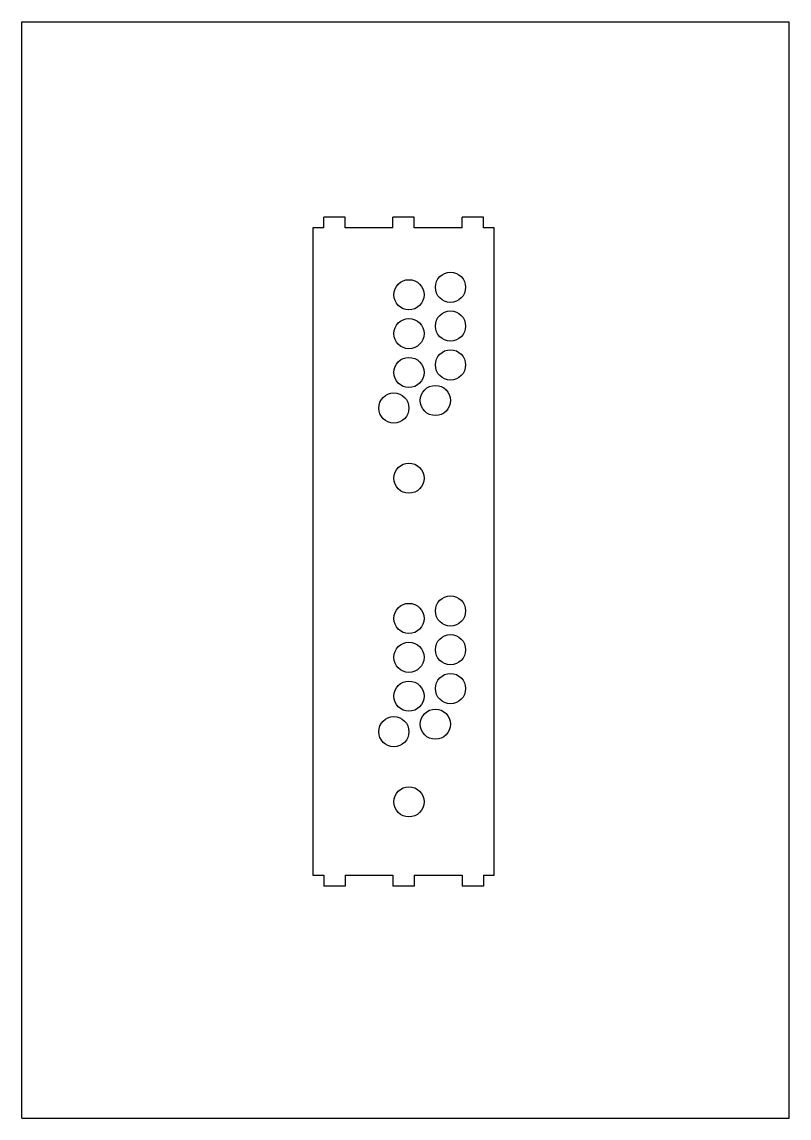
# Model space of a CAD drawing. Header units: inches. Extents: x 0 to 28, y 0 to 40.
import ezdxf

# ---------------------------------------------------------------- set-up
doc = ezdxf.new("R2010")
doc.units = ezdxf.units.IN
doc.header["$LTSCALE"] = 2.607407
doc.header["$MEASUREMENT"] = 0
doc.layers.get('0').update_dxf_attribs({"linetype": 'CONTINUOUS'})

msp = doc.modelspace()

# ---------------------------------------------------------------- linework, layer by layer
at = {"color": 7, "linetype": 'CONTINUOUS'}
for p, q in [((0, 0), (0, 40)), ((0, 0), (0, 40)), ((0, 40), (28, 40)), ((0, 40), (28, 40)), ((28, 0), (28, 40)), ((28, 0), (28, 40)), ((11.016, 32.484), (11.016, 32.877)), ((11.794, 32.877), (11.016, 32.877)), ((11.794, 32.484), (11.794, 32.877)), ((13.54, 32.484), (13.54, 32.877)), ((14.318, 32.877), (13.54, 32.877)), ((14.318, 32.484), (14.318, 32.877)), ((16.065, 32.484), (16.065, 32.877)), ((16.843, 32.877), (16.065, 32.877)), ((16.843, 32.484), (16.843, 32.877)), ((10.622, 32.484), (10.622, 8.862)), ((11.016, 32.484), (10.622, 32.484)), ((13.54, 32.484), (11.794, 32.484)), ((16.065, 32.484), (14.318, 32.484)), ((17.236, 32.484), (16.843, 32.484)), ((17.236, 8.862), (17.236, 32.484)), ((10.622, 8.862), (11.016, 8.862)), ((11.016, 8.862), (11.016, 8.468)), ((11.794, 8.862), (13.54, 8.862)), ((11.794, 8.862), (11.794, 8.468)), ((13.54, 8.862), (13.54, 8.468)), ((14.318, 8.862), (16.065, 8.862)), ((14.318, 8.862), (14.318, 8.468)), ((16.065, 8.862), (16.065, 8.468)), ((16.843, 8.862), (17.236, 8.862)), ((16.843, 8.862), (16.843, 8.468)), ((11.794, 8.468), (11.016, 8.468)), ((14.318, 8.468), (13.54, 8.468)), ((16.843, 8.468), (16.065, 8.468)), ((0, 0), (28, 0)), ((0, 0), (28, 0))]:
    msp.add_line(p, q, dxfattribs=at)
for centre in [(15.642, 30.318), (14.126, 30.043), (15.642, 28.901), (14.126, 28.625), (15.642, 27.484), (14.126, 27.208), (13.575, 25.909), (15.091, 26.185), (14.126, 23.35), (15.642, 18.507), (14.126, 18.232), (15.642, 17.09), (14.126, 16.814), (15.642, 15.673), (14.126, 15.397), (15.091, 14.373), (13.575, 14.098), (14.126, 11.539)]:
    msp.add_circle(centre, 0.551, dxfattribs=at)

doc.saveas('drawing.dxf')
